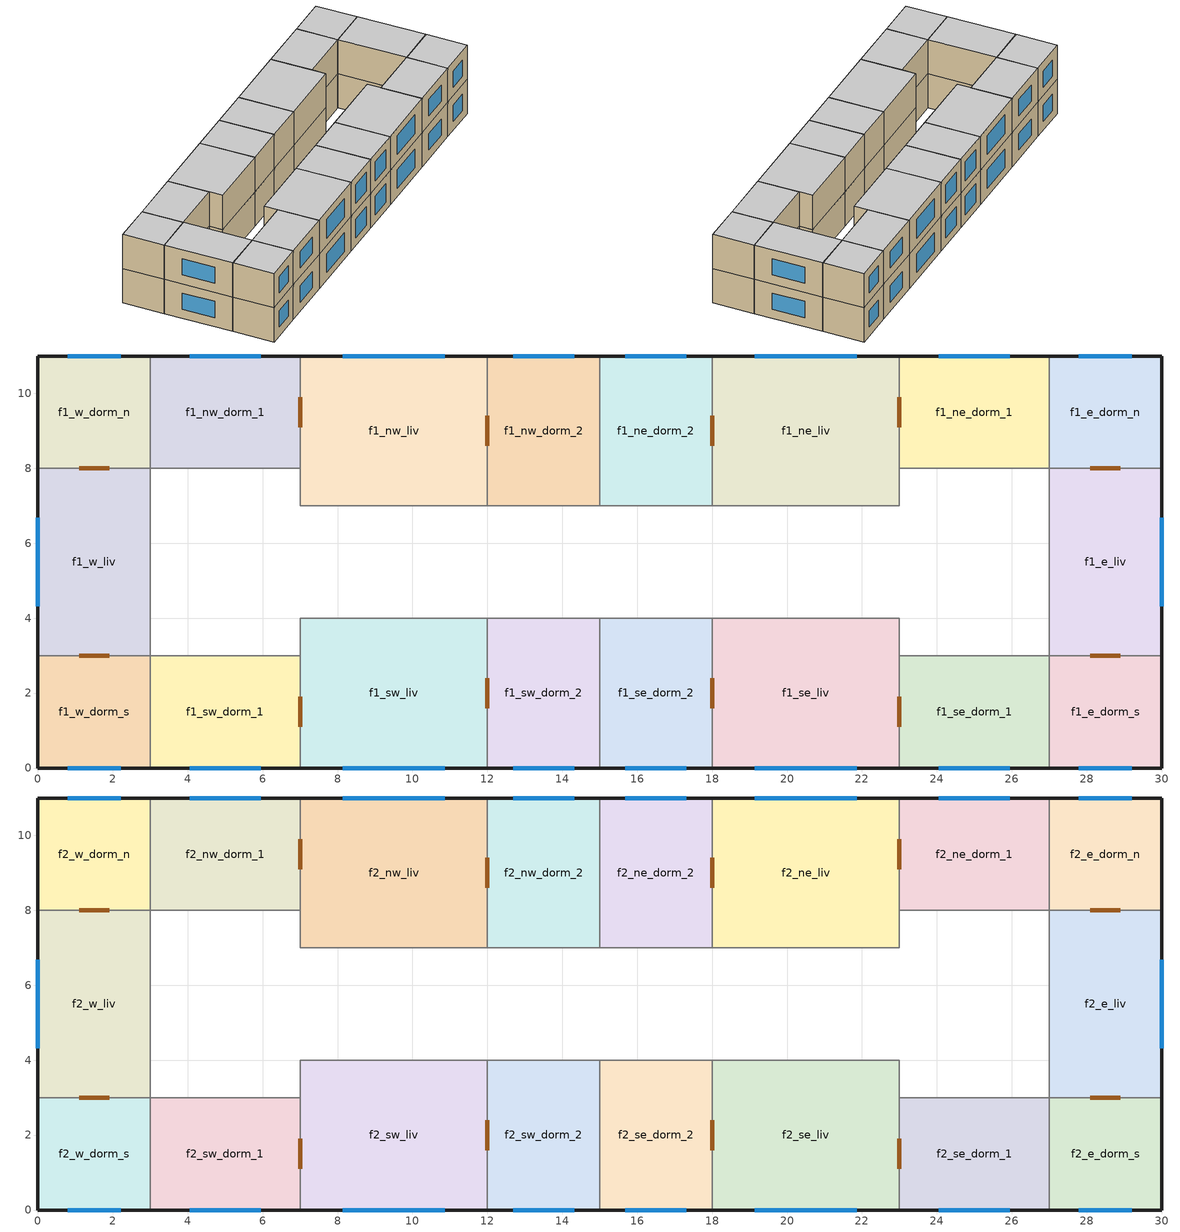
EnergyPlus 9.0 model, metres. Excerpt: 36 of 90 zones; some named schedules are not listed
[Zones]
f1_e_dorm_n
 floor othersideconditionsmodel (floor): 30,11 30,8 27,8 27,11 z0
 wall outside (ext_wall): 30,8 30,11 27,11 z0:2.7
 wall to f1_e_liv (int_wall): 27,8 30,8 z0:2.7
 wall to f1_ne_dorm_1 (int_wall): 27,11 27,8 z0:2.7
 window (simple_window): 29.2,11 27.8,11 z0.71:1.99
 door inside (door_3cm): 28.1,8 28.9,8 z0:2.1
f1_e_dorm_s
 floor othersideconditionsmodel (floor): 30,3 30,0 27,0 27,3 z0
 wall outside (ext_wall): 27,0 30,0 30,3 z0:2.7
 wall to f1_e_liv (int_wall): 30,3 27,3 z0:2.7
 wall to f1_se_dorm_1 (int_wall): 27,3 27,0 z0:2.7
 window (simple_window): 27.8,0 29.2,0 z0.71:1.99
 door inside (door_3cm): 28.9,3 28.1,3 z0:2.1
f1_e_liv
 floor othersideconditionsmodel (floor): 30,8 30,3 27,3 27,8 z0
 wall outside (ext_wall): 30,3 30,8 z0:2.7
 wall adiabatic (int_wall): 27,8 27,3 z0:2.7
 window (simple_window): 30,4.32 30,6.68 z0.71:1.99
f1_ne_dorm_1
 floor othersideconditionsmodel (floor): 27,11 27,8 23,8 23,11 z0
 wall outside (ext_wall): 27,11 23,11 z0:2.7
 wall adiabatic (int_wall): 23,8 27,8 z0:2.7
 wall to f1_ne_liv (int_wall): 23,11 23,8 z0:2.7
 window (simple_window): 25.95,11 24.05,11 z0.71:1.99
 door inside (door_3cm): 23,9.9 23,9.1 z0:2.1
f1_ne_dorm_2
 floor othersideconditionsmodel (floor): 18,11 18,7 15,7 15,11 z0
 wall outside (ext_wall): 18,11 15,11 z0:2.7
 wall to f1_ne_liv (int_wall): 18,7 18,11 z0:2.7
 wall adiabatic (int_wall): 15,7 18,7 z0:2.7
 wall to f1_nw_dorm_2 (int_wall): 15,11 15,7 z0:2.7
 window (simple_window): 17.32,11 15.69,11 z0.61:2.08
 door inside (door_3cm): 18,8.6 18,9.4 z0:2.1
f1_ne_liv
 floor othersideconditionsmodel (floor): 23,11 23,7 18,7 18,11 z0
 wall outside (ext_wall): 23,11 18,11 z0:2.7
 wall adiabatic (int_wall): 18,7 23,7 23,8 z0:2.7
 window (simple_window): 21.86,11 19.14,11 z0.61:2.08
f1_nw_dorm_2
 floor othersideconditionsmodel (floor): 15,11 15,7 12,7 12,11 z0
 wall outside (ext_wall): 15,11 12,11 z0:2.7
 wall adiabatic (int_wall): 12,7 15,7 z0:2.7
 wall to f1_nw_liv (int_wall): 12,11 12,7 z0:2.7
 window (simple_window): 14.31,11 12.69,11 z0.61:2.08
 door inside (door_3cm): 12,9.4 12,8.6 z0:2.1
f1_nw_dorm_1
 floor othersideconditionsmodel (floor): 7,11 7,8 3,8 3,11 z0
 wall outside (ext_wall): 7,11 3,11 z0:2.7
 wall to f1_nw_liv (int_wall): 7,8 7,11 z0:2.7
 wall adiabatic (int_wall): 3,8 7,8 z0:2.7
 wall to f1_w_dorm_n (int_wall): 3,11 3,8 z0:2.7
 window (simple_window): 5.95,11 4.05,11 z0.71:1.99
 door inside (door_3cm): 7,9.1 7,9.9 z0:2.1
f1_nw_liv
 floor othersideconditionsmodel (floor): 12,11 12,7 7,7 7,11 z0
 wall outside (ext_wall): 12,11 7,11 z0:2.7
 wall adiabatic (int_wall): 7,8 7,7 12,7 z0:2.7
 window (simple_window): 10.86,11 8.14,11 z0.61:2.08
f1_se_dorm_1
 floor othersideconditionsmodel (floor): 27,3 27,0 23,0 23,3 z0
 wall outside (ext_wall): 23,0 27,0 z0:2.7
 wall adiabatic (int_wall): 27,3 23,3 z0:2.7
 wall to f1_se_liv (int_wall): 23,3 23,0 z0:2.7
 window (simple_window): 24.05,0 25.95,0 z0.71:1.99
 door inside (door_3cm): 23,1.9 23,1.1 z0:2.1
f1_se_dorm_2
 floor othersideconditionsmodel (floor): 18,4 18,0 15,0 15,4 z0
 wall outside (ext_wall): 15,0 18,0 z0:2.7
 wall to f1_se_liv (int_wall): 18,0 18,4 z0:2.7
 wall adiabatic (int_wall): 18,4 15,4 z0:2.7
 wall to f1_sw_dorm_2 (int_wall): 15,4 15,0 z0:2.7
 window (simple_window): 15.69,0 17.32,0 z0.61:2.08
 door inside (door_3cm): 18,1.6 18,2.4 z0:2.1
f1_se_liv
 floor othersideconditionsmodel (floor): 23,4 23,0 18,0 18,4 z0
 wall outside (ext_wall): 18,0 23,0 z0:2.7
 wall adiabatic (int_wall): 23,3 23,4 18,4 z0:2.7
 window (simple_window): 19.14,0 21.86,0 z0.61:2.08
f1_sw_dorm_2
 floor othersideconditionsmodel (floor): 15,4 15,0 12,0 12,4 z0
 wall outside (ext_wall): 12,0 15,0 z0:2.7
 wall adiabatic (int_wall): 15,4 12,4 z0:2.7
 wall to f1_sw_liv (int_wall): 12,4 12,0 z0:2.7
 window (simple_window): 12.69,0 14.31,0 z0.61:2.08
 door inside (door_3cm): 12,2.4 12,1.6 z0:2.1
f1_sw_dorm_1
 floor othersideconditionsmodel (floor): 7,3 7,0 3,0 3,3 z0
 wall outside (ext_wall): 3,0 7,0 z0:2.7
 wall to f1_sw_liv (int_wall): 7,0 7,3 z0:2.7
 wall adiabatic (int_wall): 7,3 3,3 z0:2.7
 wall to f1_w_dorm_s (int_wall): 3,3 3,0 z0:2.7
 window (simple_window): 4.05,0 5.95,0 z0.71:1.99
 door inside (door_3cm): 7,1.1 7,1.9 z0:2.1
f1_sw_liv
 floor othersideconditionsmodel (floor): 12,4 12,0 7,0 7,4 z0
 wall outside (ext_wall): 7,0 12,0 z0:2.7
 wall adiabatic (int_wall): 12,4 7,4 7,3 z0:2.7
 window (simple_window): 8.14,0 10.86,0 z0.61:2.08
f1_w_dorm_n
 floor othersideconditionsmodel (floor): 3,11 3,8 0,8 0,11 z0
 wall outside (ext_wall): 3,11 0,11 0,8 z0:2.7
 wall to f1_w_liv (int_wall): 0,8 3,8 z0:2.7
 window (simple_window): 2.21,11 0.8,11 z0.71:1.99
 door inside (door_3cm): 1.1,8 1.9,8 z0:2.1
f1_w_dorm_s
 floor othersideconditionsmodel (floor): 3,3 3,0 0,0 0,3 z0
 wall outside (ext_wall): 0,3 0,0 3,0 z0:2.7
 wall to f1_w_liv (int_wall): 3,3 0,3 z0:2.7
 window (simple_window): 0.8,0 2.21,0 z0.71:1.99
 door inside (door_3cm): 1.9,3 1.1,3 z0:2.1
f1_w_liv
 floor othersideconditionsmodel (floor): 3,8 3,3 0,3 0,8 z0
 wall outside (ext_wall): 0,8 0,3 z0:2.7
 wall adiabatic (int_wall): 3,3 3,8 z0:2.7
 window (simple_window): 0,6.68 0,4.32 z0.71:1.99
f2_e_dorm_n
 floor to f1_e_dorm_n (floor): 30,11 30,8 27,8 27,11 z2.7
 wall outside (ext_wall): 30,8 30,11 27,11 z2.7:5.4
 wall to f2_e_liv (int_wall): 27,8 30,8 z2.7:5.4
 wall to f2_ne_dorm_1 (int_wall): 27,11 27,8 z2.7:5.4
 window (simple_window): 29.2,11 27.8,11 z3.42:4.69
 door inside (door_3cm): 28.1,8 28.9,8 z2.7:4.8
 ceiling to f3_e_dorm_n (ceiling): 27,11 27,8 30,8 30,11 z5.4
f2_e_dorm_s
 floor to f1_e_dorm_s (floor): 30,3 30,0 27,0 27,3 z2.7
 wall outside (ext_wall): 27,0 30,0 30,3 z2.7:5.4
 wall to f2_e_liv (int_wall): 30,3 27,3 z2.7:5.4
 wall to f2_se_dorm_1 (int_wall): 27,3 27,0 z2.7:5.4
 window (simple_window): 27.8,0 29.2,0 z3.42:4.69
 door inside (door_3cm): 28.9,3 28.1,3 z2.7:4.8
 ceiling to f3_e_dorm_s (ceiling): 27,3 27,0 30,0 30,3 z5.4
f2_e_liv
 floor to f1_e_liv (floor): 30,8 30,3 27,3 27,8 z2.7
 wall outside (ext_wall): 30,3 30,8 z2.7:5.4
 wall adiabatic (int_wall): 27,8 27,3 z2.7:5.4
 window (simple_window): 30,4.32 30,6.68 z3.42:4.69
 ceiling to f3_e_liv (ceiling): 27,8 27,3 30,3 30,8 z5.4
f2_ne_dorm_1
 floor to f1_ne_dorm_1 (floor): 27,11 27,8 23,8 23,11 z2.7
 wall outside (ext_wall): 27,11 23,11 z2.7:5.4
 wall adiabatic (int_wall): 23,8 27,8 z2.7:5.4
 wall to f2_ne_liv (int_wall): 23,11 23,8 z2.7:5.4
 window (simple_window): 25.95,11 24.05,11 z3.42:4.69
 door inside (door_3cm): 23,9.9 23,9.1 z2.7:4.8
 ceiling to f3_ne_dorm_1 (ceiling): 23,11 23,8 27,8 27,11 z5.4
f2_ne_dorm_2
 floor to f1_ne_dorm_2 (floor): 18,11 18,7 15,7 15,11 z2.7
 wall outside (ext_wall): 18,11 15,11 z2.7:5.4
 wall to f2_ne_liv (int_wall): 18,7 18,11 z2.7:5.4
 wall adiabatic (int_wall): 15,7 18,7 z2.7:5.4
 wall to f2_nw_dorm_2 (int_wall): 15,11 15,7 z2.7:5.4
 window (simple_window): 17.32,11 15.69,11 z3.32:4.79
 door inside (door_3cm): 18,8.6 18,9.4 z2.7:4.8
 ceiling to f3_ne_dorm_2 (ceiling): 15,11 15,7 18,7 18,11 z5.4
f2_ne_liv
 floor to f1_ne_liv (floor): 23,11 23,7 18,7 18,11 z2.7
 wall outside (ext_wall): 23,11 18,11 z2.7:5.4
 wall adiabatic (int_wall): 18,7 23,7 23,8 z2.7:5.4
 window (simple_window): 21.86,11 19.14,11 z3.32:4.79
 ceiling to f3_ne_liv (ceiling): 18,11 18,7 23,7 23,11 z5.4
f2_nw_dorm_2
 floor to f1_nw_dorm_2 (floor): 15,11 15,7 12,7 12,11 z2.7
 wall outside (ext_wall): 15,11 12,11 z2.7:5.4
 wall adiabatic (int_wall): 12,7 15,7 z2.7:5.4
 wall to f2_nw_liv (int_wall): 12,11 12,7 z2.7:5.4
 window (simple_window): 14.31,11 12.69,11 z3.32:4.79
 door inside (door_3cm): 12,9.4 12,8.6 z2.7:4.8
 ceiling to f3_nw_dorm_2 (ceiling): 12,11 12,7 15,7 15,11 z5.4
f2_nw_dorm_1
 floor to f1_nw_dorm_1 (floor): 7,11 7,8 3,8 3,11 z2.7
 wall outside (ext_wall): 7,11 3,11 z2.7:5.4
 wall to f2_nw_liv (int_wall): 7,8 7,11 z2.7:5.4
 wall adiabatic (int_wall): 3,8 7,8 z2.7:5.4
 wall to f2_w_dorm_n (int_wall): 3,11 3,8 z2.7:5.4
 window (simple_window): 5.95,11 4.05,11 z3.42:4.69
 door inside (door_3cm): 7,9.1 7,9.9 z2.7:4.8
 ceiling to f3_nw_dorm_1 (ceiling): 3,11 3,8 7,8 7,11 z5.4
f2_nw_liv
 floor to f1_nw_liv (floor): 12,11 12,7 7,7 7,11 z2.7
 wall outside (ext_wall): 12,11 7,11 z2.7:5.4
 wall adiabatic (int_wall): 7,8 7,7 12,7 z2.7:5.4
 window (simple_window): 10.86,11 8.14,11 z3.32:4.79
 ceiling to f3_nw_liv (ceiling): 7,11 7,7 12,7 12,11 z5.4
f2_se_dorm_1
 floor to f1_se_dorm_1 (floor): 27,3 27,0 23,0 23,3 z2.7
 wall outside (ext_wall): 23,0 27,0 z2.7:5.4
 wall adiabatic (int_wall): 27,3 23,3 z2.7:5.4
 wall to f2_se_liv (int_wall): 23,3 23,0 z2.7:5.4
 window (simple_window): 24.05,0 25.95,0 z3.42:4.69
 door inside (door_3cm): 23,1.9 23,1.1 z2.7:4.8
 ceiling to f3_se_dorm_1 (ceiling): 23,3 23,0 27,0 27,3 z5.4
f2_se_dorm_2
 floor to f1_se_dorm_2 (floor): 18,4 18,0 15,0 15,4 z2.7
 wall outside (ext_wall): 15,0 18,0 z2.7:5.4
 wall to f2_se_liv (int_wall): 18,0 18,4 z2.7:5.4
 wall adiabatic (int_wall): 18,4 15,4 z2.7:5.4
 wall to f2_sw_dorm_2 (int_wall): 15,4 15,0 z2.7:5.4
 window (simple_window): 15.69,0 17.32,0 z3.32:4.79
 door inside (door_3cm): 18,1.6 18,2.4 z2.7:4.8
 ceiling to f3_se_dorm_2 (ceiling): 15,4 15,0 18,0 18,4 z5.4
f2_se_liv
 floor to f1_se_liv (floor): 23,4 23,0 18,0 18,4 z2.7
 wall outside (ext_wall): 18,0 23,0 z2.7:5.4
 wall adiabatic (int_wall): 23,3 23,4 18,4 z2.7:5.4
 window (simple_window): 19.14,0 21.86,0 z3.32:4.79
 ceiling to f3_se_liv (ceiling): 18,4 18,0 23,0 23,4 z5.4
f2_sw_dorm_2
 floor to f1_sw_dorm_2 (floor): 15,4 15,0 12,0 12,4 z2.7
 wall outside (ext_wall): 12,0 15,0 z2.7:5.4
 wall adiabatic (int_wall): 15,4 12,4 z2.7:5.4
 wall to f2_sw_liv (int_wall): 12,4 12,0 z2.7:5.4
 window (simple_window): 12.69,0 14.31,0 z3.32:4.79
 door inside (door_3cm): 12,2.4 12,1.6 z2.7:4.8
 ceiling to f3_sw_dorm_2 (ceiling): 12,4 12,0 15,0 15,4 z5.4
f2_sw_dorm_1
 floor to f1_sw_dorm_1 (floor): 7,3 7,0 3,0 3,3 z2.7
 wall outside (ext_wall): 3,0 7,0 z2.7:5.4
 wall to f2_sw_liv (int_wall): 7,0 7,3 z2.7:5.4
 wall adiabatic (int_wall): 7,3 3,3 z2.7:5.4
 wall to f2_w_dorm_s (int_wall): 3,3 3,0 z2.7:5.4
 window (simple_window): 4.05,0 5.95,0 z3.42:4.69
 door inside (door_3cm): 7,1.1 7,1.9 z2.7:4.8
 ceiling to f3_sw_dorm_1 (ceiling): 3,3 3,0 7,0 7,3 z5.4
f2_sw_liv
 floor to f1_sw_liv (floor): 12,4 12,0 7,0 7,4 z2.7
 wall outside (ext_wall): 7,0 12,0 z2.7:5.4
 wall adiabatic (int_wall): 12,4 7,4 7,3 z2.7:5.4
 window (simple_window): 8.14,0 10.86,0 z3.32:4.79
 ceiling to f3_sw_liv (ceiling): 7,4 7,0 12,0 12,4 z5.4
f2_w_dorm_n
 floor to f1_w_dorm_n (floor): 3,11 3,8 0,8 0,11 z2.7
 wall outside (ext_wall): 3,11 0,11 0,8 z2.7:5.4
 wall to f2_w_liv (int_wall): 0,8 3,8 z2.7:5.4
 window (simple_window): 2.21,11 0.8,11 z3.42:4.69
 door inside (door_3cm): 1.1,8 1.9,8 z2.7:4.8
 ceiling to f3_w_dorm_n (ceiling): 0,11 0,8 3,8 3,11 z5.4
f2_w_dorm_s
 floor to f1_w_dorm_s (floor): 3,3 3,0 0,0 0,3 z2.7
 wall outside (ext_wall): 0,3 0,0 3,0 z2.7:5.4
 wall to f2_w_liv (int_wall): 3,3 0,3 z2.7:5.4
 window (simple_window): 0.8,0 2.21,0 z3.42:4.69
 door inside (door_3cm): 1.9,3 1.1,3 z2.7:4.8
 ceiling to f3_w_dorm_s (ceiling): 0,3 0,0 3,0 3,3 z5.4
f2_w_liv
 floor to f1_w_liv (floor): 3,8 3,3 0,3 0,8 z2.7
 wall outside (ext_wall): 0,8 0,3 z2.7:5.4
 wall adiabatic (int_wall): 3,3 3,8 z2.7:5.4
 window (simple_window): 0,6.68 0,4.32 z3.42:4.69
 ceiling to f3_w_liv (ceiling): 0,8 0,3 3,3 3,8 z5.4
[Building]
5_storey: Loads convergence tolerance value=0.04; Maximum number of warmup days=25; Minimum number of warmup days=6; North axis=0; Solar distribution=FullInteriorAndExteriorWithReflections; Temperature convergence tolerance value=0.4; Terrain=City
[Site:GroundDomain:Slab]
ground_domain: 1, 0.4, 1.6, 10, No, Full, 6, 5, Timestep, ground_coupled_oscm, OnGrade, 1250, 30, 50, 1500, 1.5, finite_diff, Site:GroundTemperature:Undisturbed:FiniteDifference, No
[Site:GroundTemperature:Undisturbed:FiniteDifference]
finite_diff: 0.4, 1250, 30, 50, 1500, 1.5
[Construction]
ceiling: piso_ceramico, contrapiso, concreto_5cm, impermeabilizacao
ext_wall: placa_cimenticia, la_vidro_5cm, gesso
floor: impermeabilizacao, concreto_5cm, contrapiso, piso_ceramico
int_wall: gesso, la_vidro_5cm, gesso
door_3cm: porta_mad_int_3cm
simple_window: vid_0.87
[Material] Thermal absorptance=0.9
Name | Conductivity | Density | Roughness | Solar absorptance | Specific heat | Thickness | Visible absorptance
concreto_5cm | 1.75 | 2200 | MediumRough | 0.7 | 1000 | 0.05 | 0.7
contrapiso | 1.15 | 2000 | MediumRough | 0.7 | 1000 | 0.02 | 0.7
impermeabilizacao | 0.23 | 1000 | Smooth | 0.7 | 920 | 0.0001 | 0.7
piso_ceramico | 1.05 | 2000 | Smooth | 0.7 | 920 | 0.0075 | 0.7
porta_mad_int_3cm | 0.15 | 650 | MediumSmooth | 0.5 | 2300 | 0.03 | 0.5
placa_cimenticia | 1.15 | 2000 | MediumSmooth | 0.5 | 1000 | 0.01 | 0.5
gesso | 0.35 | 900 | Smooth | 0.5 | 870 | 0.0125 | 0.5
[Material:NoMass]
la_vidro_5cm: Roughness=Smooth; Thermal resistance=1.25; Thermal absorptance=0.9; Solar absorptance=0.7; Visible absorptance=0.7
[WindowMaterial:SimpleGlazingSystem]
vid_0.87: Solar heat gain coefficient=0.87; U factor=5.7
[Zone] Multiplier=1
f1_e_dorm_n; f1_e_dorm_s; f1_e_liv; f1_ne_dorm_1; f1_ne_dorm_2; f1_ne_liv; f1_nw_dorm_2; f1_nw_dorm_1; f1_nw_liv; f1_se_dorm_1; f1_se_dorm_2; f1_se_liv; f1_sw_dorm_2; f1_sw_dorm_1; f1_sw_liv; f1_w_dorm_n; f1_w_dorm_s; f1_w_liv; f2_e_dorm_n; f2_e_dorm_s; f2_e_liv; f2_ne_dorm_1; f2_ne_dorm_2; f2_ne_liv; f2_nw_dorm_2; f2_nw_dorm_1; f2_nw_liv; f2_se_dorm_1; f2_se_dorm_2; f2_se_liv; f2_sw_dorm_2; f2_sw_dorm_1; f2_sw_liv; f2_w_dorm_n; f2_w_dorm_s; f2_w_liv
[SurfaceProperty:OtherSideConditionsModel]
ground_coupled_oscm: Type of modeling=GroundCoupledSurface
[AirflowNetwork:MultiZone:Surface] Window door opening factor or crack factor=1
Name | Leakage component | Surface | Ventilation control mode | Ventilation control zone temperature setpoint schedule | Venting availability schedule
afn_f1_w_liv_window_w | window_opening | f1_w_liv_window_w | Temperature | sch_window_behav | sch_afn_liv
afn_f1_w_dorm_s_window_s | window_opening | f1_w_dorm_s_window_s | Temperature | sch_window_behav | sch_afn_dorm
afn_f1_w_dorm_n_window_n | window_opening | f1_w_dorm_n_window_n | Temperature | sch_window_behav | sch_afn_dorm
afn_f1_sw_liv_window_s | window_opening | f1_sw_liv_window_s | Temperature | sch_window_behav | sch_afn_liv
afn_f1_sw_dorm_1_window_s | window_opening | f1_sw_dorm_1_window_s | Temperature | sch_window_behav | sch_afn_dorm
afn_f1_sw_dorm_2_window_s | window_opening | f1_sw_dorm_2_window_s | Temperature | sch_window_behav | sch_afn_dorm
afn_f1_e_liv_window_e | window_opening | f1_e_liv_window_e | Temperature | sch_window_behav | sch_afn_liv
afn_f1_e_dorm_n_window_n | window_opening | f1_e_dorm_n_window_n | Temperature | sch_window_behav | sch_afn_dorm
afn_f1_e_dorm_s_window_s | window_opening | f1_e_dorm_s_window_s | Temperature | sch_window_behav | sch_afn_dorm
afn_f1_se_liv_window_s | window_opening | f1_se_liv_window_s | Temperature | sch_window_behav | sch_afn_liv
afn_f1_se_dorm_2_window_s | window_opening | f1_se_dorm_2_window_s | Temperature | sch_window_behav | sch_afn_dorm
afn_f1_se_dorm_1_window_s | window_opening | f1_se_dorm_1_window_s | Temperature | sch_window_behav | sch_afn_dorm
afn_f1_ne_liv_window_n | window_opening | f1_ne_liv_window_n | Temperature | sch_window_behav | sch_afn_liv
afn_f1_ne_dorm_1_window_n | window_opening | f1_ne_dorm_1_window_n | Temperature | sch_window_behav | sch_afn_dorm
afn_f1_ne_dorm_2_window_n | window_opening | f1_ne_dorm_2_window_n | Temperature | sch_window_behav | sch_afn_dorm
afn_f1_nw_liv_window_n | window_opening | f1_nw_liv_window_n | Temperature | sch_window_behav | sch_afn_liv
afn_f1_nw_dorm_2_window_n | window_opening | f1_nw_dorm_2_window_n | Temperature | sch_window_behav | sch_afn_dorm
afn_f1_nw_dorm_1_window_n | window_opening | f1_nw_dorm_1_window_n | Temperature | sch_window_behav | sch_afn_dorm
afn_f1_sw_liv_door_w | door_opening | f1_sw_liv_door_w | Constant
afn_f1_sw_liv_door_e | door_opening | f1_sw_liv_door_e | Constant
afn_f1_se_liv_door_w | door_opening | f1_se_liv_door_w | Constant
afn_f1_se_liv_door_e | door_opening | f1_se_liv_door_e | Constant
afn_f1_e_liv_door_s | door_opening | f1_e_liv_door_s | Constant
afn_f1_e_liv_door_n | door_opening | f1_e_liv_door_n | Constant
afn_f1_ne_liv_door_e | door_opening | f1_ne_liv_door_e | Constant
afn_f1_ne_liv_door_w | door_opening | f1_ne_liv_door_w | Constant
afn_f1_nw_liv_door_e | door_opening | f1_nw_liv_door_e | Constant
afn_f1_nw_liv_door_w | door_opening | f1_nw_liv_door_w | Constant
afn_f1_w_liv_door_n | door_opening | f1_w_liv_door_n | Constant
afn_f1_w_liv_door_s | door_opening | f1_w_liv_door_s | Constant
afn_f2_w_liv_window_w | window_opening | f2_w_liv_window_w | Temperature | sch_window_behav | sch_afn_liv
afn_f2_w_dorm_s_window_s | window_opening | f2_w_dorm_s_window_s | Temperature | sch_window_behav | sch_afn_dorm
afn_f2_w_dorm_n_window_n | window_opening | f2_w_dorm_n_window_n | Temperature | sch_window_behav | sch_afn_dorm
afn_f2_sw_liv_window_s | window_opening | f2_sw_liv_window_s | Temperature | sch_window_behav | sch_afn_liv
afn_f2_sw_dorm_1_window_s | window_opening | f2_sw_dorm_1_window_s | Temperature | sch_window_behav | sch_afn_dorm
afn_f2_sw_dorm_2_window_s | window_opening | f2_sw_dorm_2_window_s | Temperature | sch_window_behav | sch_afn_dorm
afn_f2_e_liv_window_e | window_opening | f2_e_liv_window_e | Temperature | sch_window_behav | sch_afn_liv
afn_f2_e_dorm_n_window_n | window_opening | f2_e_dorm_n_window_n | Temperature | sch_window_behav | sch_afn_dorm
afn_f2_e_dorm_s_window_s | window_opening | f2_e_dorm_s_window_s | Temperature | sch_window_behav | sch_afn_dorm
afn_f2_se_liv_window_s | window_opening | f2_se_liv_window_s | Temperature | sch_window_behav | sch_afn_liv
afn_f2_se_dorm_2_window_s | window_opening | f2_se_dorm_2_window_s | Temperature | sch_window_behav | sch_afn_dorm
afn_f2_se_dorm_1_window_s | window_opening | f2_se_dorm_1_window_s | Temperature | sch_window_behav | sch_afn_dorm
afn_f2_ne_liv_window_n | window_opening | f2_ne_liv_window_n | Temperature | sch_window_behav | sch_afn_liv
